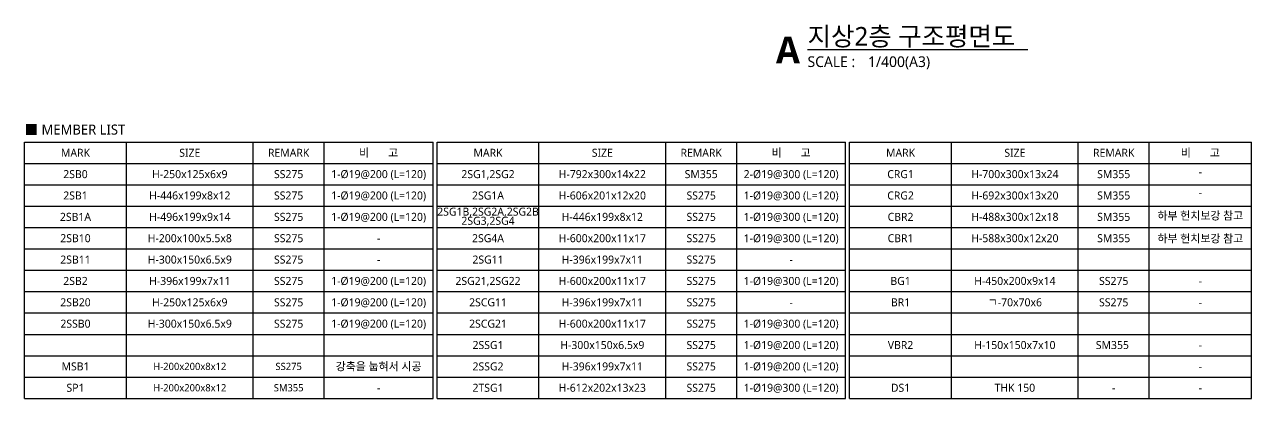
# Model space of a CAD drawing. Header units: millimetres. Extents: x 9300 to 667126, y 4200 to 105100.
# Drawn here: x 345700 to 437659, y 4200 to 32201 of the extents above; entities that cross this region are included whole.
import ezdxf
from ezdxf.enums import TextEntityAlignment as Align

# ---------------------------------------------------------------- set-up
doc = ezdxf.new("R2010")
doc.units = ezdxf.units.MM
doc.header["$LTSCALE"] = 200
for name, color, linetype in [('SYM', 6, 'Continuous'), ('TEX', 3, 'Continuous'), ('TEXT', 3, 'Continuous')]:
    doc.layers.add(name, color=color, linetype=linetype)
doc.styles.add('맑은고딕L', font='malgun.ttf')
doc.styles.add('스타일1', font='malgun.ttf')
doc.styles.add('스타일2', font='malgunbd.ttf')

# ---------------------------------------------------------------- blocks, each defined once
blk = doc.blocks.new('dwgtitle')
at = {"layer": 'SYM', "color": 3, "style": '스타일1'}
blk.add_text('SCALE :', height=4, dxfattribs=at).set_placement((12.25, -1.4))
at = {"layer": 'SYM', "color": 6, "style": '스타일2'}
blk.add_attdef('A', text='', height=10, dxfattribs=at).set_placement((4.89, 5), align=Align.MIDDLE)
at = {"layer": 'SYM', "color": 3, "style": '스타일1'}
for tag, p, height in [('%%UTITLE', (12.25, 6.59), 7), ('1/100', (34.89, -1.4), 4)]:
    blk.add_attdef(tag, p, '', height=height, dxfattribs=at)

msp = doc.modelspace()

# ---------------------------------------------------------------- linework, layer by layer
for p, q in [((345700, 23400), (376319.748, 23400)), ((345700, 4200), (345700, 23400)), ((353337.13, 4200), (353337.13, 23400)), ((362835.962, 4200), (362835.962, 23400)), ((368156.346, 4200), (368156.346, 23400)), ((376319.748, 4200), (376319.748, 23400)), ((376619.748, 23400), (407239.495, 23400)), ((376619.748, 4200), (376619.748, 23400)), ((384256.878, 4200), (384256.878, 23400)), ((393755.71, 4200), (393755.71, 23400)), ((399076.094, 4200), (399076.094, 23400)), ((407239.495, 4200), (407239.495, 23400)), ((407539.495, 4200), (407539.495, 23400)), ((407539.495, 23400), (437659.243, 23400)), ((415176.625, 4200), (415176.625, 23400)), ((424675.458, 4200), (424675.458, 23400)), ((429995.842, 4200), (429995.842, 23400)), ((437659.243, 4200), (437659.243, 23400)), ((345700, 21800), (376319.748, 21800)), ((376619.748, 21800), (407239.495, 21800)), ((407539.495, 21800), (437659.243, 21800)), ((345700, 20200), (376319.748, 20200)), ((376619.748, 20200), (407239.495, 20200)), ((407539.495, 20200), (437659.243, 20200)), ((345700, 18600), (376319.748, 18600)), ((376619.748, 18600), (407239.495, 18600)), ((407539.495, 18600), (437659.243, 18600)), ((345700, 17000), (376319.748, 17000)), ((376619.748, 17000), (407239.495, 17000)), ((407539.495, 17000), (437659.243, 17000)), ((345700, 15400), (376319.748, 15400)), ((376619.748, 15400), (407239.495, 15400)), ((407539.495, 15400), (437659.243, 15400)), ((345700, 13800), (376319.748, 13800)), ((376619.748, 13800), (407239.495, 13800)), ((407539.495, 13800), (437659.243, 13800)), ((345700, 12200), (376319.748, 12200)), ((376619.748, 12200), (407239.495, 12200)), ((407539.495, 12200), (437659.243, 12200)), ((345700, 10600), (376319.748, 10600)), ((376619.748, 10600), (407239.495, 10600)), ((407539.495, 10600), (437659.243, 10600)), ((345700, 9000), (376319.748, 9000)), ((376619.748, 9000), (407239.495, 9000)), ((407539.495, 9000), (437659.243, 9000)), ((345700, 7400), (376319.748, 7400)), ((376619.748, 7400), (407239.495, 7400)), ((407539.495, 7400), (437659.243, 7400)), ((345700, 5800), (376319.748, 5800)), ((376619.748, 5800), (407239.495, 5800)), ((407539.495, 5800), (437659.243, 5800)), ((345700, 4200), (376319.748, 4200)), ((376619.748, 4200), (407239.495, 4200)), ((407539.495, 4200), (437659.243, 4200))]:
    msp.add_line(p, q)

# ---------------------------------------------------------------- block references
at = {"layer": 'SYM', "xscale": 200, "yscale": 200, "zscale": 200}
msp.add_blockref('dwgtitle', (401937.38, 29300), dxfattribs=at).add_auto_attribs({'%%UTITLE': '%%U지상2층 구조평면도  ', '1/100': '1/400(A3)', 'A': 'A'})

# ---------------------------------------------------------------- texts
at = {"layer": 'TEX', "style": '맑은고딕L'}
for s, p in [('H-200x200x8x12', (358086.546, 6600)), ('SS275', (365496.154, 6600)), ('H-200x200x8x12', (358086.546, 5000)), ('SM355', (365496.154, 5000))]:
    msp.add_text(s, height=539.136, dxfattribs=at).set_placement(p, align=Align.MIDDLE_CENTER)
at = {"layer": 'TEXT', "style": '스타일1'}
msp.add_text('■ MEMBER LIST', height=750, dxfattribs=at).set_placement((345696.132, 24335.998), align=Align.MIDDLE_LEFT)
for s, p in [('MARK', (349518.565, 22600)), ('SIZE', (358086.546, 22600)), ('REMARK', (365496.154, 22600)), ('비       고', (372238.047, 22600)), ('MARK', (380438.313, 22600)), ('SIZE', (389006.294, 22600)), ('REMARK', (396415.902, 22600)), ('비       고', (403157.795, 22600)), ('MARK', (411358.06, 22600)), ('SIZE', (419926.041, 22600)), ('REMARK', (427335.65, 22600)), ('비       고', (433827.543, 22600)), ('2SB0', (349518.565, 21000)), ('H-250x125x6x9', (358086.546, 21000)), ('SS275', (365496.154, 21000)), ('1-Ø19@200 (L=120)', (372238.047, 21000)), ('2SG1,2SG2', (380438.313, 21000)), ('H-792x300x14x22', (389006.294, 21000)), ('SM355', (396415.902, 21000)), ('2-Ø19@300 (L=120)', (403157.795, 21000)), ('CRG1', (411358.06, 21000)), ('H-700x300x13x24', (419926.041, 21000)), ('SM355', (427335.65, 21000)), ('-', (433827.543, 21177.634)), ('2SB1', (349518.565, 19400)), ('H-446x199x8x12', (358086.546, 19400)), ('SS275', (365496.154, 19400)), ('1-Ø19@200 (L=120)', (372238.047, 19400)), ('2SG1A', (380438.313, 19400)), ('H-606x201x12x20', (389006.294, 19400)), ('SS275', (396415.902, 19400)), ('1-Ø19@300 (L=120)', (403157.795, 19400)), ('CRG2', (411358.06, 19400)), ('H-692x300x13x20', (419926.041, 19400)), ('SM355', (427335.65, 19400)), ('-', (433827.543, 19608.295)), ('2SG1B,2SG2A,2SG2B', (380438.313, 18189.808)), ('2SB1A', (349518.565, 17800)), ('H-496x199x9x14', (358086.546, 17800)), ('SS275', (365496.154, 17800)), ('1-Ø19@200 (L=120)', (372238.047, 17800)), ('2SG3,2SG4', (380438.313, 17508.018)), ('H-446x199x8x12', (389006.294, 17800)), ('SS275', (396415.902, 17800)), ('1-Ø19@300 (L=120)', (403157.795, 17800)), ('CBR2', (411358.06, 17800)), ('H-488x300x12x18', (419926.041, 17800)), ('SM355', (427335.65, 17800)), ('하부 헌치보강 참고', (433827.543, 17886.851)), ('하부 헌치보강 참고', (433827.543, 16176.563)), ('2SB10', (349518.565, 16200)), ('H-200x100x5.5x8', (358086.546, 16200)), ('SS275', (365496.154, 16200)), ('-', (372238.047, 16200)), ('2SG4A', (380438.313, 16200)), ('H-600x200x11x17', (389006.294, 16200)), ('SS275', (396415.902, 16200)), ('1-Ø19@300 (L=120)', (403157.795, 16200)), ('CBR1', (411358.06, 16200)), ('H-588x300x12x20', (419926.041, 16200)), ('SM355', (427335.65, 16200)), ('2SB11', (349518.565, 14600)), ('H-300x150x6.5x9', (358086.546, 14600)), ('SS275', (365496.154, 14600)), ('2SG11', (380438.313, 14600)), ('H-396x199x7x11', (389006.294, 14600)), ('SS275', (396415.902, 14600)), ('-', (372238.047, 14600)), ('-', (403157.795, 14600)), ('2SB2', (349518.565, 13000)), ('H-396x199x7x11', (358086.546, 13000)), ('SS275', (365496.154, 13000)), ('1-Ø19@200 (L=120)', (372238.047, 13000)), ('2SG21,2SG22', (380438.313, 13000)), ('H-600x200x11x17', (389006.294, 13000)), ('SS275', (396415.902, 13000)), ('1-Ø19@300 (L=120)', (403157.795, 13000)), ('BG1', (411358.06, 13000)), ('H-450x200x9x14', (419926.041, 13000)), ('SS275', (427335.65, 13000)), ('-', (433827.543, 13000)), ('2SB20', (349518.565, 11400)), ('H-250x125x6x9', (358086.546, 11400)), ('SS275', (365496.154, 11400)), ('1-Ø19@200 (L=120)', (372238.047, 11400)), ('2SCG11', (380438.313, 11400)), ('H-396x199x7x11', (389006.294, 11400)), ('SS275', (396415.902, 11400)), ('-', (403157.795, 11400)), ('BR1', (411358.06, 11400)), ('ㄱ-70x70x6', (419926.041, 11400)), ('SS275', (427335.65, 11400)), ('-', (433827.543, 11400)), ('1-Ø19@200 (L=120)', (372238.047, 9800)), ('1-Ø19@300 (L=120)', (403157.795, 9800)), ('2SSB0', (349518.565, 9800)), ('H-300x150x6.5x9', (358086.546, 9800)), ('SS275', (365496.154, 9800)), ('2SCG21', (380438.313, 9800)), ('H-600x200x11x17', (389006.294, 9800)), ('SS275', (396415.902, 9800)), ('2SSG1', (380438.313, 8200)), ('H-300x150x6.5x9', (389006.294, 8200)), ('SS275', (396415.902, 8200)), ('1-Ø19@200 (L=120)', (403157.795, 8200)), ('VBR2', (411358.06, 8200)), ('H-150x150x7x10', (419926.041, 8200)), ('SM355 ', (427335.65, 8200)), ('-', (433827.543, 8200)), ('MSB1', (349518.565, 6600)), ('강축을 눕혀서 시공', (372238.047, 6600)), ('2SSG2', (380438.313, 6600)), ('H-396x199x7x11', (389006.294, 6600)), ('SS275', (396415.902, 6600)), ('1-Ø19@200 (L=120)', (403157.795, 6600)), ('-', (433827.543, 6600)), ('SP1', (349518.565, 5000)), ('-', (372238.047, 5000)), ('2TSG1', (380438.313, 5000)), ('H-612x202x13x23', (389006.294, 5000)), ('SS275', (396415.902, 5000)), ('1-Ø19@300 (L=120)', (403157.795, 5000)), ('DS1', (411358.06, 5000)), ('THK 150', (419926.041, 5000)), ('-', (427335.65, 5000)), ('-', (433827.543, 5000))]:
    msp.add_text(s, height=600, dxfattribs=at).set_placement(p, align=Align.MIDDLE_CENTER)

doc.saveas('drawing.dxf')
